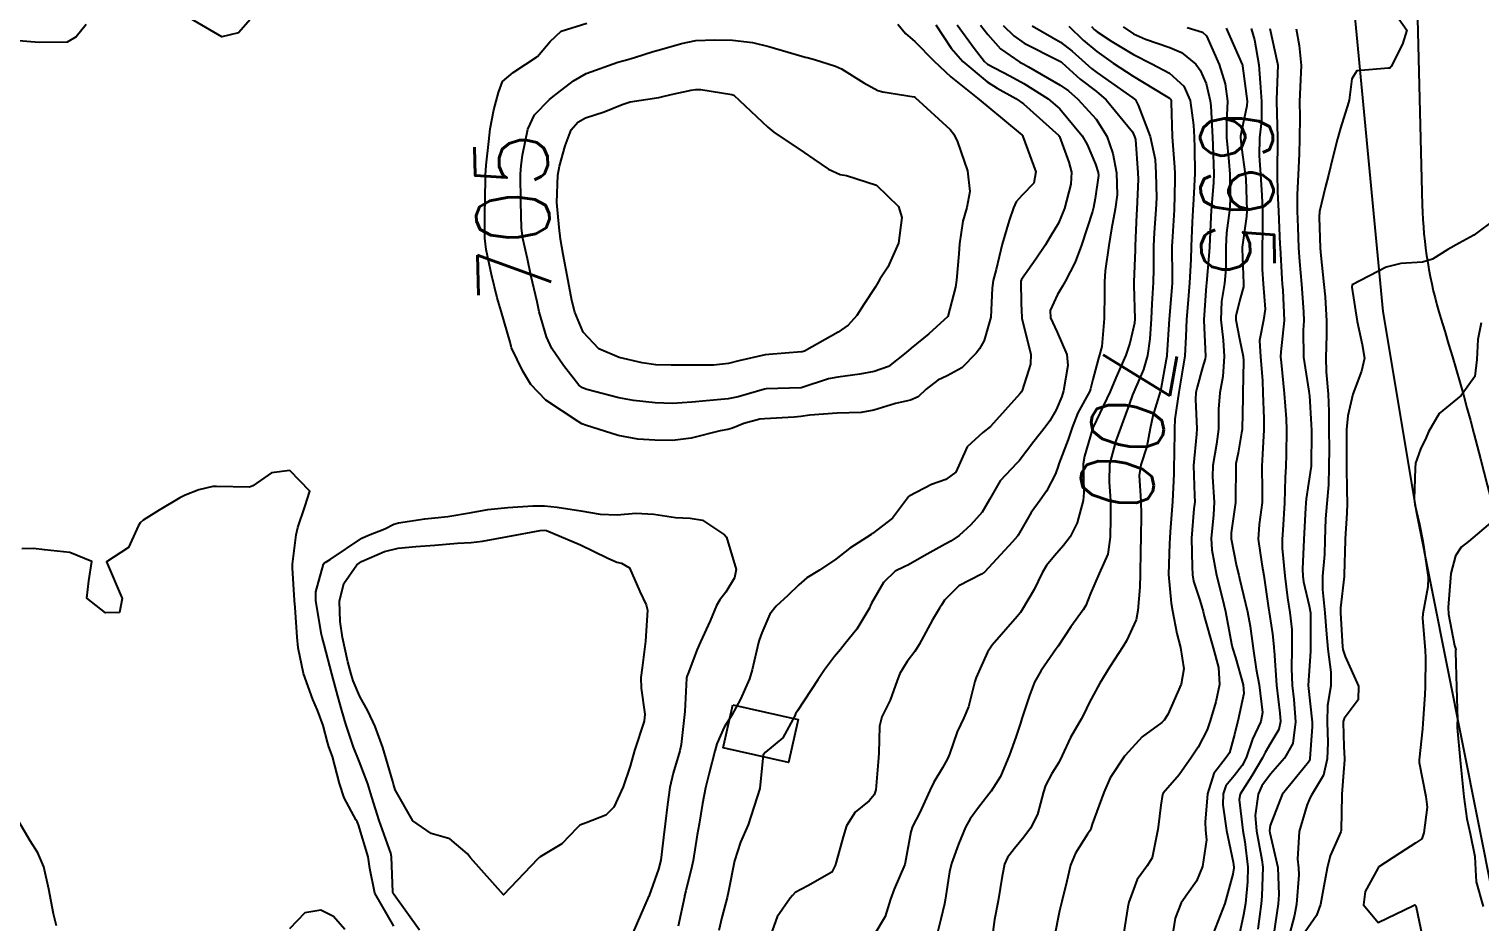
# Model space of a CAD drawing. Header units: metres. Extents: x 298520 to 308411, y 7433745 to 7450750.
# Drawn here: x 301069.7 to 301149.2, y 7443010.6 to 7443059.5 of the extents above; entities that cross this region are included whole.
import ezdxf
from ezdxf.enums import TextEntityAlignment as Align

# ---------------------------------------------------------------- set-up
doc = ezdxf.new("R2010")
doc.units = ezdxf.units.M
doc.header["$LTSCALE"] = 10
doc.linetypes.add('DASHED', pattern=[0.75, 0.5, -0.25])
for name, color, linetype in [('Cotas', 45, 'Continuous'), ('Curvas de Nivel 1m', 11, 'Continuous'), ('Curvas de Nivel 5m', 15, 'Continuous'), ('Edificações', 30, 'Continuous'), ('Vias Primárias', 230, 'Continuous'), ('Vias Secundárias', 230, 'DASHED')]:
    doc.layers.add(name, color=color, linetype=linetype)
doc.styles.add('Style-STANDARD', font='STANDARD.shx')

msp = doc.modelspace()

# ---------------------------------------------------------------- linework, layer by layer
at = {"layer": 'Curvas de Nivel 1m', "flags": 128}
for points, elevation in [([(301144.293, 7443060.841), (301145.266, 7443059.47), (301145.019, 7443058.719), (301144.397, 7443057.479), (301144.328, 7443057.403), (301144.252, 7443057.387), (301142.511, 7443057.244), (301142.242, 7443056.805), (301142.09, 7443055.646), (301142.059, 7443055.512), (301141.622, 7443054.103), (301141.463, 7443053.517), (301141.195, 7443052.518), (301140.963, 7443051.522), (301140.798, 7443050.899), (301140.467, 7443049.527), (301140.45, 7443049.227), (301140.508, 7443047.526), (301140.536, 7443047.119), (301140.714, 7443045.524), (301140.782, 7443044.844), (301140.845, 7443043.522), (301140.851, 7443042.746), (301140.811, 7443041.523), (301140.832, 7443040.742), (301140.94, 7443039.521), (301140.973, 7443038.571), (301140.979, 7443037.52), (301140.991, 7443036.533), (301140.983, 7443035.52), (301140.953, 7443034.546), (301140.862, 7443033.521), (301140.803, 7443032.673), (301140.768, 7443031.522), (301140.735, 7443030.718), (301140.637, 7443029.523), (301140.635, 7443028.794), (301140.767, 7443027.521), (301140.839, 7443026.565), (301140.921, 7443025.52), (301141.098, 7443024.273), (301141.081, 7443023.518), (301140.904, 7443022.447), (301140.895, 7443021.519), (301140.921, 7443020.404), (301140.883, 7443019.519), (301140.68, 7443018.625), (301140.033, 7443017.527), (301139.935, 7443017.364), (301139.767, 7443016.957), (301139.345, 7443015.536), (301139.256, 7443014.011), (301139.311, 7443013.536), (301139.329, 7443013.145), (301139.211, 7443011.537), (301139.098, 7443010.94), (301138.732, 7443009.544)], 691), ([(301119.427, 7443059.778), (301120.26, 7443058.492), (301120.912, 7443057.763), (301122.242, 7443056.643), (301122.796, 7443056.299), (301123.817, 7443055.726), (301124.229, 7443055.43), (301126.17, 7443053.7), (301126.202, 7443053.654), (301126.727, 7443052.231), (301126.863, 7443051.69), (301126.827, 7443051.036), (301126.479, 7443049.695), (301126.145, 7443048.896), (301125.695, 7443048.146), (301125.429, 7443047.707), (301124.914, 7443046.923), (301124.114, 7443045.807), (301124.089, 7443045.72), (301124.095, 7443044.495), (301124.131, 7443043.72), (301124.138, 7443043.664), (301124.625, 7443041.714), (301124.611, 7443041.158), (301124.156, 7443039.719), (301124.113, 7443039.639), (301124.031, 7443039.533), (301122.417, 7443037.744), (301122.009, 7443037.406), (301121.139, 7443036.621), (301120.759, 7443035.762), (301120.519, 7443035.231), (301119.979, 7443034.833), (301119.192, 7443034.564), (301117.965, 7443033.921), (301117.901, 7443033.864), (301117.864, 7443033.801), (301117.051, 7443032.71), (301115.943, 7443031.863), (301115.917, 7443031.846), (301115.875, 7443031.821), (301114.7, 7443031.067), (301113.929, 7443030.461), (301113.043, 7443029.853), (301112.348, 7443029.432), (301111.911, 7443029.061), (301111.309, 7443028.468), (301110.673, 7443027.882), (301110.323, 7443027.451), (301109.878, 7443026.418), (301109.736, 7443026.029), (301109.692, 7443025.892), (301109.352, 7443024.393), (301109.2, 7443023.9), (301108.714, 7443022.789), (301108.227, 7443021.914), (301107.816, 7443021.241), (301107.404, 7443020.327), (301107.292, 7443019.925), (301106.986, 7443018.727), (301106.786, 7443017.93), (301106.63, 7443017.066), (301106.436, 7443015.933), (301106.33, 7443015.349), (301106.105, 7443013.936), (301106.042, 7443013.615), (301105.706, 7443012.275), (301105.642, 7443012.002), (301105.628, 7443011.941), (301105.288, 7443010.343)], 704), ([(301120.599, 7443059.767), (301121.525, 7443058.493), (301122.087, 7443057.752), (301122.252, 7443057.615), (301123.484, 7443056.97), (301124.241, 7443056.555), (301125.59, 7443055.706), (301126.225, 7443055.162), (301127.445, 7443053.681), (301127.725, 7443053.204), (301128.187, 7443052.122), (301128.334, 7443051.668), (301128.346, 7443051.503), (301128.161, 7443050.238), (301128.078, 7443049.747), (301128.058, 7443049.671), (301128.009, 7443049.53), (301127.418, 7443047.687), (301127.065, 7443046.749), (301126.511, 7443045.696), (301126.369, 7443045.438), (301126.102, 7443044.989), (301125.692, 7443044.101), (301125.716, 7443043.704), (301126.075, 7443042.919), (301126.615, 7443041.694), (301126.657, 7443041.091), (301126.429, 7443039.696), (301126.338, 7443039.389), (301126.022, 7443038.648), (301125.676, 7443038.043), (301125.417, 7443037.706), (301124.794, 7443036.923), (301123.994, 7443035.855), (301123.871, 7443035.722), (301122.955, 7443034.758), (301122.374, 7443033.744), (301121.956, 7443033.037), (301121.349, 7443032.356), (301120.708, 7443031.762), (301120.254, 7443031.452), (301119.938, 7443031.289), (301118.785, 7443030.641), (301117.927, 7443030.162), (301117.68, 7443030.048), (301117.196, 7443029.807), (301116.546, 7443029.181), (301115.896, 7443028.056), (301115.827, 7443027.887), (301115.8, 7443027.821), (301115.085, 7443026.624), (301114.454, 7443025.834), (301114.189, 7443025.516), (301113.862, 7443025.117), (301113.31, 7443024.389), (301112.959, 7443023.853), (301111.826, 7443022.15), (301111.723, 7443021.972), (301111.681, 7443021.871), (301111.023, 7443020.666), (301110.075, 7443019.887), (301109.95, 7443019.739), (301109.773, 7443017.89), (301109.128, 7443015.899), (301108.702, 7443014.942), (301108.37, 7443013.91), (301108.045, 7443012.254), (301107.969, 7443011.916), (301107.692, 7443010.811), (301107.514, 7443010.092)], 703), ([(301121.873, 7443059.754), (301122.268, 7443059.236), (301122.977, 7443058.456), (301124.032, 7443057.723), (301124.177, 7443057.646), (301124.252, 7443057.605), (301124.505, 7443057.463), (301126.241, 7443056.461), (301126.691, 7443056.146), (301127.22, 7443055.685), (301128.217, 7443054.601), (301128.805, 7443053.664), (301129.136, 7443052.718), (301129.341, 7443051.658), (301129.375, 7443050.447), (301129.264, 7443049.659), (301129.063, 7443048.588), (301128.921, 7443047.668), (301128.719, 7443046.271), (301128.672, 7443045.672), (301128.679, 7443045.096), (301128.651, 7443043.671), (301128.527, 7443042.132), (301128.409, 7443041.675), (301128.323, 7443041.412), (301128.042, 7443040.317), (301127.913, 7443039.803), (301127.861, 7443039.682), (301127.219, 7443038.49), (301126.905, 7443037.691), (301126.677, 7443037.022), (301126.173, 7443035.698), (301126.129, 7443035.561), (301125.985, 7443035.141), (301125.484, 7443034.191), (301125.143, 7443033.708), (301124.652, 7443033.017), (301123.943, 7443031.775), (301123.907, 7443031.721), (301123.63, 7443031.415), (301122.083, 7443029.748), (301121.921, 7443029.638), (301120.677, 7443028.997), (301119.9, 7443028.214), (301119.728, 7443027.94), (301119.626, 7443027.774), (301119.248, 7443027.141), (301118.506, 7443025.791), (301118.265, 7443025.396), (301117.859, 7443024.845), (301117.456, 7443024.197), (301117.31, 7443023.805), (301116.919, 7443022.723), (301116.454, 7443021.814), (301116.326, 7443021.307), (301116.291, 7443019.815), (301116.259, 7443019.353), (301116.129, 7443017.816), (301116.048, 7443017.54), (301115.767, 7443017.215), (301114.998, 7443016.59), (301114.531, 7443015.832), (301114.341, 7443015.237), (301113.96, 7443013.838), (301113.902, 7443013.657), (301113.718, 7443013.302), (301112.402, 7443012.552), (301111.706, 7443012.189), (301111.554, 7443012.022), (301111.436, 7443011.873), (301110.721, 7443010.851), (301110.365, 7443009.883)], 702), ([(301123.121, 7443059.737), (301123.699, 7443059.16), (301124.263, 7443058.766), (301126.121, 7443057.835), (301126.254, 7443057.765), (301126.29, 7443057.736), (301126.333, 7443057.699), (301127.348, 7443056.787), (301128.237, 7443056.119), (301128.77, 7443055.665), (301130.207, 7443053.894), (301130.326, 7443053.649), (301130.366, 7443053.483), (301130.509, 7443051.647), (301130.517, 7443051.307), (301130.442, 7443049.647), (301130.426, 7443049.371), (301130.361, 7443047.648), (301130.352, 7443047.427), (301130.278, 7443045.648), (301130.277, 7443045.481), (301130.333, 7443043.648), (301130.315, 7443043.413), (301130.07, 7443042.314), (301129.841, 7443041.653), (301129.295, 7443040.41), (301128.98, 7443039.666), (301128.045, 7443037.711), (301128.027, 7443037.68), (301128.012, 7443037.621), (301127.571, 7443036.11), (301127.506, 7443035.685), (301127.535, 7443034.119), (301127.503, 7443033.685), (301127.181, 7443032.458), (301126.795, 7443031.691), (301126.422, 7443031.209), (301125.927, 7443030.644), (301125.502, 7443030.122), (301125.253, 7443029.707), (301124.81, 7443028.805), (301124.18, 7443027.717), (301124.064, 7443027.546), (301123.889, 7443027.322), (301122.508, 7443025.74), (301122.253, 7443025.358), (301121.854, 7443024.468), (301121.632, 7443023.966), (301121.559, 7443023.753), (301121.212, 7443022.373), (301120.963, 7443021.759), (301120.591, 7443020.987), (301120.167, 7443019.766), (301120.063, 7443019.504), (301119.792, 7443019.012), (301119.32, 7443018.236), (301119.088, 7443017.78), (301118.545, 7443016.572), (301118.145, 7443015.794), (301118.043, 7443015.501), (301117.743, 7443013.8), (301117.722, 7443013.723), (301117.144, 7443012.37), (301116.932, 7443011.808), (301116.635, 7443010.869), (301116.026, 7443009.817)], 701), ([(301126.721, 7443059.693), (301127.512, 7443058.928), (301128.259, 7443058.3), (301129.156, 7443057.661), (301130.246, 7443056.955), (301131.957, 7443055.911), (301132.234, 7443055.751), (301132.299, 7443055.695), (301132.329, 7443055.629), (301132.338, 7443055.522), (301132.38, 7443053.627), (301132.521, 7443051.96), (301132.534, 7443051.625), (301132.525, 7443051.277), (301132.49, 7443049.625), (301132.38, 7443047.871), (301132.371, 7443047.626), (301132.395, 7443045.905), (301132.388, 7443045.626), (301132.363, 7443045.372), (301132.216, 7443043.628), (301132.094, 7443041.66), (301132.091, 7443041.63), (301132.089, 7443041.604), (301132.06, 7443041.423), (301131.789, 7443039.88), (301131.729, 7443039.633), (301131.33, 7443038.327), (301131.179, 7443037.638), (301130.999, 7443036.644), (301130.666, 7443035.643), (301130.574, 7443035.054), (301130.669, 7443033.643), (301130.686, 7443032.913), (301130.675, 7443031.643), (301130.645, 7443030.93), (301130.626, 7443029.643), (301130.615, 7443028.934), (301130.507, 7443027.644), (301130.405, 7443027.128), (301129.876, 7443025.979), (301129.676, 7443025.653), (301128.968, 7443024.551), (301128.421, 7443023.671), (301127.832, 7443022.579), (301127.542, 7443021.967), (301127.391, 7443021.684), (301126.811, 7443020.692), (301126.354, 7443019.694), (301126.174, 7443019.32), (301125.788, 7443018.708), (301125.436, 7443018.046), (301125.33, 7443017.704), (301125.001, 7443016.467), (301124.622, 7443015.711), (301124.252, 7443015.208), (301123.736, 7443014.593), (301123.358, 7443014.096), (301123.197, 7443013.728), (301123.065, 7443013.078), (301122.842, 7443011.733), (301122.649, 7443010.692), (301122.512, 7443009.738)], 699), ([(301127.963, 7443059.675), (301128.116, 7443059.517), (301128.27, 7443059.394), (301129.068, 7443058.858), (301130.258, 7443058.151), (301131.277, 7443057.64), (301132.248, 7443057.12), (301133.034, 7443056.411), (301133.382, 7443055.613), (301133.548, 7443054.275), (301133.588, 7443053.609), (301133.618, 7443053.03), (301133.63, 7443051.608), (301133.555, 7443050.216), (301133.524, 7443049.609), (301133.49, 7443048.954), (301133.434, 7443047.61), (301133.408, 7443046.893), (301133.328, 7443045.612), (301133.24, 7443044.469), (301133.171, 7443043.614), (301133.138, 7443042.679), (301133.081, 7443041.615), (301132.943, 7443040.723), (301132.743, 7443039.619), (301132.531, 7443038.135), (301132.506, 7443037.623), (301132.498, 7443036.123), (301132.479, 7443035.623), (301132.471, 7443035.138), (301132.408, 7443033.623), (301132.278, 7443031.957), (301132.262, 7443031.625), (301132.246, 7443031.317), (301132.191, 7443029.626), (301132.326, 7443028.052), (301132.397, 7443027.622), (301132.64, 7443026.379), (301132.844, 7443025.615), (301133.025, 7443024.443), (301132.873, 7443023.615), (301132.142, 7443021.941), (301131.954, 7443021.628), (301131.822, 7443021.504), (301130.739, 7443020.716), (301129.803, 7443019.7), (301129.765, 7443019.651), (301128.985, 7443018.462), (301128.637, 7443017.667), (301128.003, 7443015.924), (301127.922, 7443015.677), (301127.869, 7443015.561), (301127.749, 7443015.389), (301127.079, 7443014.34), (301126.809, 7443013.689), (301126.601, 7443012.804), (301126.332, 7443011.694), (301126.211, 7443011.181), (301125.906, 7443009.698)], 698), ([(301129.704, 7443059.656), (301130.269, 7443059.284), (301130.926, 7443058.984), (301132.262, 7443058.531), (301132.89, 7443058.251), (301133.678, 7443057.609), (301133.925, 7443057.28), (301134.242, 7443056.554), (301134.478, 7443055.598), (301134.506, 7443055.32), (301134.595, 7443053.596), (301134.619, 7443053.176), (301134.668, 7443051.595), (301134.66, 7443051.111), (301134.531, 7443049.596), (301134.504, 7443049.242), (301134.425, 7443047.597), (301134.415, 7443047.312), (301134.265, 7443045.598), (301134.252, 7443045.457), (301134.131, 7443043.6), (301134.131, 7443043.551), (301134.213, 7443041.598), (301134.201, 7443041.459), (301134.053, 7443040.971), (301133.749, 7443039.892), (301133.69, 7443039.605), (301133.662, 7443039.238), (301133.734, 7443037.604), (301133.721, 7443037.315), (301133.564, 7443035.606), (301133.616, 7443033.958), (301133.624, 7443033.605), (301133.58, 7443033.227), (301133.443, 7443031.607), (301133.486, 7443030.04), (301133.505, 7443029.606), (301133.558, 7443029.254), (301133.899, 7443028.223), (301134.084, 7443027.598), (301134.146, 7443027.342), (301134.626, 7443025.592), (301134.922, 7443024.525), (301134.991, 7443023.589), (301134.778, 7443022.646), (301134.466, 7443021.594), (301134.301, 7443021.109), (301133.808, 7443020.157), (301133.453, 7443019.605), (301132.776, 7443018.633), (301131.892, 7443017.629), (301131.851, 7443017.55), (301131.766, 7443016.977), (301131.622, 7443015.763), (301131.602, 7443015.632), (301131.282, 7443014.082), (301131.02, 7443013.637), (301130.463, 7443012.895), (301130, 7443011.647), (301129.953, 7443011.395), (301129.683, 7443009.65)], 697), ([(301133.211, 7443059.616), (301134.041, 7443059.374), (301134.269, 7443059.161), (301134.973, 7443057.593), (301135.297, 7443056.535), (301135.417, 7443055.588), (301135.364, 7443054.441), (301135.37, 7443053.588), (301135.497, 7443052.28), (301135.541, 7443051.586), (301135.568, 7443050.18), (301135.528, 7443049.586), (301135.371, 7443048.357), (301135.329, 7443047.588), (301135.322, 7443046.387), (301135.249, 7443045.589), (301135.095, 7443044.593), (301135.063, 7443043.59), (301135.181, 7443042.48), (301135.244, 7443041.588), (301135.161, 7443040.474), (301134.998, 7443039.59), (301134.926, 7443038.689), (301134.92, 7443037.591), (301134.824, 7443036.773), (301134.608, 7443035.594), (301134.595, 7443034.983), (301134.696, 7443033.593), (301134.653, 7443032.896), (301134.521, 7443031.594), (301134.56, 7443030.968), (301134.826, 7443029.591), (301135.134, 7443028.354), (301135.319, 7443027.586), (301135.644, 7443025.813), (301135.703, 7443025.582), (301135.865, 7443025.075), (301136.285, 7443023.576), (301136.321, 7443023.092), (301135.985, 7443021.578), (301135.949, 7443021.451), (301135.812, 7443020.856), (301135.532, 7443019.847), (301135.35, 7443019.584), (301134.664, 7443018.717), (301134.33, 7443017.602), (301134.191, 7443016.037), (301134.218, 7443015.603), (301134.269, 7443015.078), (301134.054, 7443013.605), (301133.715, 7443012.8), (301133.22, 7443012.103), (301132.881, 7443011.618), (301132.549, 7443010.767), (301132.369, 7443009.623)], 696), ([(301136.727, 7443059.575), (301136.897, 7443058.943), (301137.135, 7443057.571), (301137.219, 7443056.59), (301137.282, 7443055.569), (301137.278, 7443054.509), (301137.176, 7443053.57), (301137.158, 7443052.606), (301137.24, 7443051.569), (301137.31, 7443050.425), (301137.34, 7443049.568), (301137.345, 7443048.364), (301137.315, 7443047.568), (301137.319, 7443046.37), (301137.384, 7443045.567), (301137.485, 7443044.174), (301137.399, 7443043.567), (301137.182, 7443042.459), (301137.232, 7443041.568), (301137.34, 7443040.27), (301137.362, 7443039.567), (301137.405, 7443038.18), (301137.407, 7443037.566), (301137.34, 7443036.226), (301137.308, 7443035.567), (301137.33, 7443034.209), (301137.314, 7443033.566), (301137.151, 7443032.368), (301137.101, 7443031.568), (301137.301, 7443030.188), (301137.418, 7443029.565), (301137.676, 7443027.781), (301137.705, 7443027.562), (301137.881, 7443026.36), (301137.968, 7443025.653), (301137.97, 7443025.559), (301137.973, 7443025.457), (301138.109, 7443023.556), (301138.285, 7443022.011), (301138.321, 7443021.553), (301138.241, 7443021.129), (301137.805, 7443020.393), (301137.493, 7443019.867), (301137.34, 7443019.565), (301136.764, 7443018.589), (301136.125, 7443017.576), (301136.063, 7443017.284), (301136.268, 7443015.575), (301136.363, 7443014.954), (301136.53, 7443013.572), (301136.523, 7443012.764), (301136.407, 7443011.573), (301136.307, 7443010.964), (301136.014, 7443009.577)], 694), ([(301137.735, 7443059.565), (301138.164, 7443057.65), (301138.173, 7443057.561), (301138.114, 7443055.672), (301138.112, 7443055.561), (301138.157, 7443053.607), (301138.157, 7443053.56), (301138.138, 7443051.606), (301138.137, 7443051.56), (301138.169, 7443050.616), (301138.212, 7443049.559), (301138.298, 7443047.721), (301138.308, 7443047.557), (301138.395, 7443045.835), (301138.412, 7443045.556), (301138.45, 7443045.213), (301138.527, 7443043.553), (301138.342, 7443041.833), (301138.33, 7443041.556), (301138.363, 7443041.251), (301138.527, 7443039.553), (301138.638, 7443038.17), (301138.661, 7443037.55), (301138.648, 7443036.199), (301138.613, 7443035.551), (301138.584, 7443034.951), (301138.554, 7443033.551), (301138.457, 7443032.062), (301138.422, 7443031.553), (301138.425, 7443031.063), (301138.56, 7443029.55), (301138.704, 7443028.351), (301138.837, 7443027.546), (301138.95, 7443026.61), (301138.957, 7443025.544), (301138.936, 7443024.464), (301138.975, 7443023.543), (301139.063, 7443022.769), (301139.151, 7443021.54), (301138.997, 7443020.35), (301138.547, 7443019.549), (301137.784, 7443018.664), (301137.313, 7443018.029), (301137.095, 7443017.567), (301136.932, 7443016.398), (301137.009, 7443015.567), (301137.311, 7443013.982), (301137.353, 7443013.564), (301137.299, 7443011.972), (301137.267, 7443011.564), (301137.081, 7443010.174)], 693), ([(301139.189, 7443059.546), (301139.357, 7443058.637), (301139.456, 7443057.542), (301139.415, 7443056.363), (301139.379, 7443055.543), (301139.381, 7443054.709), (301139.372, 7443053.542), (301139.356, 7443052.704), (301139.299, 7443051.543), (301139.242, 7443050.469), (301139.243, 7443049.544), (301139.282, 7443048.68), (301139.323, 7443047.542), (301139.374, 7443046.79), (301139.482, 7443045.539), (301139.591, 7443044.037), (301139.6, 7443043.537), (301139.571, 7443043.031), (301139.593, 7443041.537), (301139.888, 7443039.679), (301139.906, 7443039.532), (301139.919, 7443039.419), (301140.016, 7443037.848), (301140.032, 7443037.53), (301140.032, 7443037.51), (301140.003, 7443035.53), (301139.992, 7443035.449), (301139.73, 7443033.77), (301139.709, 7443033.534), (301139.701, 7443033.274), (301139.617, 7443031.535), (301139.535, 7443029.92), (301139.547, 7443029.535), (301139.597, 7443029.222), (301139.897, 7443027.903), (301139.972, 7443027.529), (301139.977, 7443027.445), (301139.977, 7443025.529), (301139.975, 7443025.425), (301139.843, 7443023.53), (301140.065, 7443021.528), (301140.07, 7443021.277), (301139.944, 7443019.528), (301139.914, 7443019.407), (301139.79, 7443019.232), (301138.421, 7443017.55), (301137.756, 7443015.851), (301137.722, 7443015.591), (301137.726, 7443015.56), (301137.751, 7443015.448), (301138.174, 7443013.553), (301138.236, 7443012.08), (301138.192, 7443011.553), (301137.953, 7443009.824)], 692), ([(301149.342, 7443043.421), (301149.154, 7443042.504), (301149.104, 7443041.424), (301148.987, 7443040.488), (301148.245, 7443039.437), (301148.031, 7443039.284), (301147.024, 7443038.449), (301146.453, 7443037.456), (301146.325, 7443037.142), (301146.003, 7443036.493), (301145.737, 7443035.721), (301145.712, 7443035.463), (301145.667, 7443033.764), (301145.693, 7443033.463), (301145.952, 7443032.378), (301146.134, 7443031.458), (301146.17, 7443031.227), (301146.421, 7443029.455), (301146.412, 7443028.951), (301146.135, 7443027.458), (301146.123, 7443027.225), (301146.263, 7443025.456), (301146.275, 7443025.048), (301146.266, 7443023.456), (301146.249, 7443023.045), (301146.134, 7443021.457), (301146.112, 7443021.163), (301145.934, 7443019.459), (301145.939, 7443019.311), (301146.303, 7443017.455), (301146.366, 7443016.855), (301146.182, 7443015.456), (301146.086, 7443015.118), (301145.745, 7443014.902), (301144.875, 7443014.333), (301143.724, 7443013.586), (301143.68, 7443013.534), (301143.659, 7443013.491), (301142.977, 7443012.23), (301142.888, 7443011.498), (301143.693, 7443010.542), (301145.62, 7443011.461), (301145.703, 7443011.513), (301145.756, 7443011.459), (301145.778, 7443011.383), (301146.174, 7443009.455)], 689), ([(301089.685, 7443010.338), (301088.65, 7443012.141), (301088.378, 7443013.489), (301088.294, 7443014.144), (301087.75, 7443015.901), (301087.674, 7443016.073), (301087.619, 7443016.152), (301086.968, 7443017.365), (301086.709, 7443018.166), (301086.321, 7443019.647), (301086.13, 7443020.175), (301086.053, 7443020.424), (301085.814, 7443021.333), (301085.5, 7443022.183), (301085.241, 7443022.773), (301084.737, 7443024.191), (301084.454, 7443025.604), (301084.383, 7443026.195), (301084.276, 7443027.809), (301084.25, 7443028.196), (301084.135, 7443029.983), (301084.131, 7443030.198), (301084.344, 7443031.791), (301084.431, 7443032.195), (301084.811, 7443033.335), (301085.082, 7443034.189), (301083.98, 7443035.319), (301082.99, 7443035.197), (301081.967, 7443034.485), (301081.775, 7443034.414), (301079.966, 7443034.457), (301079.771, 7443034.447), (301078.995, 7443034.26), (301078.252, 7443033.975), (301077.958, 7443033.821), (301076.819, 7443033.154), (301075.946, 7443032.595), (301075.781, 7443032.465), (301075.692, 7443032.303), (301075.142, 7443031.097), (301073.923, 7443030.32), (301074.799, 7443028.311), (301074.651, 7443027.546), (301073.885, 7443027.513), (301072.845, 7443028.33), (301072.962, 7443029.274), (301073.135, 7443030.328), (301071.928, 7443030.831), (301070.538, 7443030.97), (301069.93, 7443031.056), (301069.28, 7443031.026)], 704), ([(301149.954, 7443032.541), (301148.633, 7443031.43), (301148.246, 7443031.128), (301147.931, 7443030.652), (301147.672, 7443029.687), (301147.648, 7443029.443), (301147.527, 7443027.813), (301147.535, 7443027.444), (301147.876, 7443025.737), (301147.941, 7443025.506), (301147.934, 7443025.439), (301147.929, 7443025.382), (301147.981, 7443023.438), (301148.033, 7443021.645), (301148.023, 7443021.437), (301148.022, 7443021.235), (301148.175, 7443019.434), (301148.327, 7443017.981), (301148.381, 7443017.431), (301148.555, 7443016.223), (301148.737, 7443015.425), (301148.993, 7443014.162), (301149.033, 7443013.42), (301149.059, 7443012.762), (301149.438, 7443011.414)], 688), ([(301071.183, 7443010.355), (301071.026, 7443011.02), (301070.775, 7443012.359), (301070.495, 7443013.588), (301070.172, 7443014.366), (301069.739, 7443015.013), (301068.932, 7443016.378)], 703), ([(301086.997, 7443010.16), (301086.378, 7443010.858), (301085.693, 7443011.214), (301084.815, 7443011.066), (301083.974, 7443010.197)], 703)]:
    msp.add_lwpolyline(points, dxfattribs=dict(at, elevation=elevation))
for points, elevation in [([(301112.254, 7443058.002), (301112.361, 7443057.976), (301112.769, 7443057.862), (301113.915, 7443057.511), (301114.248, 7443057.353), (301115.473, 7443056.595), (301116.236, 7443056.17), (301116.507, 7443056.088), (301118.233, 7443055.816), (301118.287, 7443055.789), (301120.207, 7443054.039), (301120.408, 7443053.768), (301120.609, 7443053.356), (301121.159, 7443051.76), (301121.289, 7443050.636), (301121.127, 7443049.76), (301120.902, 7443049.006), (301120.726, 7443047.764), (301120.682, 7443047.209), (301120.55, 7443045.766), (301120.494, 7443045.379), (301120.083, 7443043.77), (301119.037, 7443042.816), (301118.065, 7443042.037), (301117.791, 7443041.794), (301116.822, 7443041.038), (301116.047, 7443040.75), (301115.258, 7443040.615), (301114.042, 7443040.453), (301113.538, 7443040.35), (301112.033, 7443039.87), (301110.109, 7443039.812), (301110.032, 7443039.797), (301108.579, 7443039.36), (301108.033, 7443039.259), (301106.819, 7443039.14), (301106.03, 7443039.07), (301104.97, 7443039.01), (301104.029, 7443039.034), (301102.845, 7443039.164), (301102.033, 7443039.311), (301100.274, 7443039.773), (301100.041, 7443039.862), (301099.833, 7443040.012), (301098.996, 7443041.078), (301098.367, 7443042.027), (301098.069, 7443042.664), (301097.755, 7443043.71), (301097.672, 7443044.036), (301097.55, 7443044.579), (301097.216, 7443046.043), (301097.016, 7443046.94), (301096.776, 7443048.05), (301096.703, 7443048.616), (301096.653, 7443050.052), (301096.648, 7443051.58), (301096.678, 7443052.053), (301096.758, 7443052.621), (301097.039, 7443054.047), (301097.415, 7443054.842), (301098.228, 7443055.671), (301098.424, 7443055.834), (301098.675, 7443056.026), (301099.552, 7443056.704), (301100.244, 7443057.1), (301101.986, 7443057.719), (301102.251, 7443057.795), (301102.396, 7443057.834), (301102.898, 7443057.974), (301103.918, 7443058.302), (301104.257, 7443058.4), (301105.465, 7443058.744), (301106.263, 7443058.912), (301107.293, 7443058.955), (301108.263, 7443058.929), (301109.359, 7443058.802), (301110.26, 7443058.58), (301112.08, 7443058.047)], 706), ([(301106.236, 7443056.218), (301106.526, 7443056.226), (301108.233, 7443055.957), (301108.347, 7443055.909), (301110.207, 7443054.154), (301110.529, 7443053.887), (301112.192, 7443052.764), (301112.723, 7443052.397), (301113.53, 7443051.85), (301114.179, 7443051.57), (301114.516, 7443051.499), (301116.17, 7443050.985), (301117.366, 7443049.802), (301117.56, 7443049.212), (301117.383, 7443047.801), (301116.783, 7443046.474), (301116.36, 7443045.816), (301116.265, 7443045.663), (301116.107, 7443045.402), (301115.481, 7443044.437), (301115.082, 7443043.83), (301114.612, 7443043.301), (301114.074, 7443042.912), (301112.21, 7443041.868), (301112.093, 7443041.839), (301112.062, 7443041.834), (301110.256, 7443041.692), (301110.06, 7443041.668), (301108.613, 7443041.346), (301108.056, 7443041.203), (301107.232, 7443041.099), (301106.055, 7443041.113), (301104.91, 7443041.096), (301104.055, 7443041.119), (301103.316, 7443041.232), (301102.058, 7443041.531), (301100.943, 7443042.001), (301100.072, 7443042.922), (301099.622, 7443044.015), (301099.461, 7443044.648), (301099.204, 7443046.019), (301098.973, 7443047.173), (301098.841, 7443048.023), (301098.768, 7443048.653), (301098.632, 7443050.025), (301098.681, 7443051.519), (301098.788, 7443052.024), (301099.089, 7443053.126), (301099.424, 7443054.018), (301099.786, 7443054.437), (301100.213, 7443054.666), (301101.223, 7443054.995), (301102.224, 7443055.409), (301102.657, 7443055.545), (301104.23, 7443055.786), (301104.373, 7443055.817), (301104.902, 7443055.953), (301105.997, 7443056.18)], 707), ([(301097.943, 7443032.051), (301098.072, 7443032.029), (301099.935, 7443031.251), (301101.389, 7443030.535), (301101.926, 7443030.308), (301102.175, 7443030.236), (301102.622, 7443029.98), (301103.189, 7443028.686), (301103.539, 7443027.965), (301103.6, 7443027.674), (301103.489, 7443025.966), (301103.319, 7443024.5), (301103.248, 7443023.969), (301103.264, 7443023.395), (301103.468, 7443021.965), (301103.423, 7443021.57), (301102.9, 7443019.974), (301102.648, 7443019.119), (301102.266, 7443017.983), (301101.762, 7443016.862), (301101.325, 7443016.426), (301100.244, 7443016.005), (301099.888, 7443015.871), (301099.749, 7443015.73), (301098.908, 7443014.845), (301097.724, 7443014.132), (301097.66, 7443014.095), (301097.595, 7443014.032), (301095.703, 7443012.06), (301093.89, 7443014.078), (301093.726, 7443014.307), (301092.772, 7443015.123), (301091.746, 7443015.426), (301090.73, 7443016.12), (301089.77, 7443017.82), (301089.676, 7443018.131), (301089.645, 7443018.262), (301089.086, 7443020.137), (301088.662, 7443021.294), (301088.27, 7443022.146), (301087.831, 7443022.929), (301087.466, 7443023.783), (301087.353, 7443024.157), (301087.177, 7443024.836), (301086.88, 7443026.165), (301086.757, 7443027.042), (301086.704, 7443028.168), (301086.942, 7443029.129), (301087.66, 7443030.154), (301087.925, 7443030.343), (301089.182, 7443030.886), (301089.932, 7443031.074), (301090.899, 7443031.155), (301091.934, 7443031.225), (301093.177, 7443031.333), (301093.936, 7443031.376), (301094.564, 7443031.447), (301095.939, 7443031.705), (301097.713, 7443032.033)], 706)]:
    msp.add_lwpolyline(points, close=True, dxfattribs=dict(at, elevation=elevation))
at = {"layer": 'Curvas de Nivel 5m', "flags": 128}
for points, elevation in [([(301081.952, 7443060.225), (301081.169, 7443059.337), (301080.266, 7443059.117), (301078.283, 7443060.27)], 705), ([(301072.816, 7443059.793), (301072.264, 7443059.108), (301071.779, 7443058.829), (301070.259, 7443058.808), (301069.79, 7443058.845), (301068.262, 7443058.967)], 705), ([(301117.34, 7443059.804), (301117.761, 7443059.291), (301118.264, 7443058.866), (301119.329, 7443057.779), (301120.244, 7443056.919), (301121.712, 7443055.755), (301122.227, 7443055.324), (301124.15, 7443053.721), (301124.179, 7443053.696), (301124.202, 7443053.651), (301124.905, 7443051.713), (301124.799, 7443051.089), (301124.163, 7443050.42), (301123.821, 7443050.062), (301123.679, 7443049.727), (301123.449, 7443049.034), (301123.065, 7443047.736), (301122.738, 7443046.36), (301122.567, 7443045.743), (301122.516, 7443045.334), (301122.433, 7443043.745), (301122.07, 7443042.457), (301121.817, 7443042.001), (301121.632, 7443041.754), (301120.848, 7443040.965), (301120.044, 7443040.525), (301119.538, 7443040.277), (301118.895, 7443039.781), (301118.453, 7443039.361), (301118.027, 7443039.182), (301117.215, 7443038.993), (301116.021, 7443038.634), (301115.329, 7443038.517), (301114.019, 7443038.47), (301112.519, 7443038.364), (301112.017, 7443038.286), (301111.643, 7443038.247), (301110.016, 7443038.166), (301109.775, 7443038.134), (301108.889, 7443037.901), (301108.274, 7443037.644), (301108.01, 7443037.574), (301107.594, 7443037.502), (301106.005, 7443037.104), (301104.979, 7443036.974), (301104.003, 7443036.988), (301103.079, 7443037.05), (301102.005, 7443037.24), (301100.206, 7443037.813), (301100.012, 7443037.896), (301099.802, 7443038.012), (301098.03, 7443039.181), (301097.204, 7443040.043), (301096.771, 7443040.77), (301096.15, 7443042.059), (301096.131, 7443042.127), (301096.066, 7443042.364), (301095.572, 7443044.065), (301095.367, 7443044.794), (301095.048, 7443046.071), (301094.758, 7443047.443), (301094.683, 7443048.074), (301094.678, 7443049.552), (301094.694, 7443050.075), (301094.73, 7443051.519), (301094.76, 7443052.074), (301094.902, 7443053.366), (301094.984, 7443054.072), (301095.185, 7443055.103), (301095.441, 7443056.068), (301095.65, 7443056.654), (301096.244, 7443057.154), (301097.58, 7443058.04), (301098.261, 7443058.863), (301098.868, 7443059.423), (301100.271, 7443059.859)], 705), ([(301124.702, 7443059.716), (301126.264, 7443058.824), (301126.904, 7443058.335), (301127.617, 7443057.68), (301127.96, 7443057.385), (301128.248, 7443057.163), (301129.871, 7443056.02), (301130.234, 7443055.773), (301130.37, 7443055.649), (301130.514, 7443055.362), (301131.174, 7443053.64), (301131.445, 7443052.383), (301131.492, 7443051.637), (301131.518, 7443050.281), (301131.491, 7443049.637), (301131.395, 7443048.382), (301131.368, 7443047.638), (301131.369, 7443046.389), (301131.337, 7443045.638), (301131.263, 7443044.471), (301131.241, 7443043.638), (301131.17, 7443042.541), (301131.03, 7443041.64), (301130.818, 7443040.876), (301130.282, 7443039.648), (301130.209, 7443039.471), (301130.026, 7443038.956), (301129.556, 7443037.657), (301129.295, 7443036.95), (301128.955, 7443035.666), (301128.935, 7443034.709), (301129.008, 7443033.664), (301129.003, 7443032.714), (301128.992, 7443031.664), (301128.853, 7443030.742), (301128.39, 7443029.673), (301127.902, 7443028.576), (301127.648, 7443027.93), (301127.502, 7443027.684), (301126.823, 7443026.751), (301126.137, 7443025.697), (301126.031, 7443025.538), (301125.867, 7443025.311), (301125.194, 7443024.365), (301124.84, 7443023.71), (301124.561, 7443022.987), (301124.139, 7443021.717), (301124.06, 7443021.478), (301123.813, 7443020.706), (301123.472, 7443019.725), (301122.967, 7443018.551), (301122.461, 7443017.74), (301121.764, 7443016.849), (301121.299, 7443016.213), (301121.044, 7443015.757), (301120.662, 7443014.838), (301120.285, 7443013.764), (301120.177, 7443013.307), (301119.943, 7443011.768), (301119.902, 7443011.567), (301119.692, 7443010.718), (301119.452, 7443009.773)], 700), ([(301135.351, 7443059.589), (301136.233, 7443057.6), (301136.24, 7443057.58), (301136.252, 7443057.516), (301136.493, 7443055.577), (301136.486, 7443055.32), (301136.21, 7443054.028), (301136.129, 7443053.656), (301136.129, 7443053.581), (301136.198, 7443053.044), (301136.395, 7443051.578), (301136.418, 7443051.339), (301136.487, 7443049.577), (301136.472, 7443049.255), (301136.227, 7443047.579), (301136.219, 7443047.493), (301136.303, 7443045.578), (301136.292, 7443045.396), (301136.099, 7443044.685), (301135.882, 7443043.786), (301135.882, 7443043.582), (301136.073, 7443042.549), (301136.273, 7443041.578), (301136.297, 7443041.34), (301136.268, 7443039.578), (301136.266, 7443039.342), (301136.217, 7443037.578), (301136.197, 7443037.392), (301136, 7443036.305), (301135.886, 7443035.689), (301135.872, 7443035.581), (301135.866, 7443033.68), (301135.861, 7443033.581), (301135.623, 7443031.906), (301135.622, 7443031.583), (301135.921, 7443030.087), (301136.044, 7443029.579), (301136.086, 7443029.403), (301136.522, 7443027.574), (301136.663, 7443026.794), (301136.82, 7443025.571), (301136.987, 7443024.438), (301137.15, 7443023.567), (301137.344, 7443022.049), (301137.243, 7443021.566), (301136.784, 7443020.594), (301136.436, 7443019.574), (301136.223, 7443019.141), (301135.783, 7443018.589), (301135.331, 7443018.033), (301135.182, 7443017.589), (301135.17, 7443016.992), (301135.374, 7443015.586), (301135.727, 7443013.851), (301135.769, 7443013.58), (301135.769, 7443013.533), (301135.719, 7443013.196), (301135.281, 7443011.586), (301135.024, 7443010.918), (301134.503, 7443009.598)], 695), ([(301150.15, 7443049.14), (301148.94, 7443048.227), (301148.136, 7443047.791), (301147.501, 7443047.446), (301146.669, 7443046.913), (301146.126, 7443046.746), (301144.925, 7443046.672), (301144.123, 7443046.477), (301142.265, 7443045.508), (301142.232, 7443045.387), (301142.542, 7443043.503), (301142.802, 7443042.231), (301142.935, 7443041.497), (301142.779, 7443040.772), (301142.305, 7443039.506), (301142.021, 7443038.317), (301141.945, 7443037.579), (301141.945, 7443037.511), (301141.954, 7443035.55), (301141.954, 7443035.51), (301141.974, 7443034.266), (301141.991, 7443033.51), (301141.958, 7443032.988), (301141.868, 7443031.587), (301141.868, 7443031.511), (301141.826, 7443029.599), (301141.815, 7443029.511), (301141.616, 7443027.792), (301141.616, 7443027.513), (301141.729, 7443025.657), (301141.746, 7443025.511), (301141.867, 7443025.12), (301142.6, 7443023.502), (301142.589, 7443022.748), (301141.825, 7443021.718), (301141.765, 7443021.569), (301141.759, 7443021.511), (301141.803, 7443020.187), (301141.843, 7443019.509), (301141.84, 7443019.462), (301141.785, 7443018.76), (301141.7, 7443017.584), (301141.696, 7443017.511), (301141.66, 7443015.605), (301141.641, 7443015.511), (301141.053, 7443014.197), (301140.885, 7443013.518), (301140.702, 7443012.531), (301140.529, 7443011.522), (301140.304, 7443010.917), (301139.688, 7443010.032)], 690), ([(301091.102, 7443010.116), (301089.702, 7443012.053), (301089.653, 7443012.13), (301089.641, 7443012.194), (301089.571, 7443014.132), (301089.526, 7443014.341), (301088.882, 7443016.139), (301088.493, 7443017.415), (301088.272, 7443018.145), (301087.791, 7443019.378), (301087.476, 7443020.155), (301087.063, 7443021.409), (301086.846, 7443022.165), (301086.617, 7443022.954), (301086.294, 7443024.173), (301085.867, 7443025.789), (301085.759, 7443026.181), (301085.729, 7443026.327), (301085.409, 7443028.185), (301085.412, 7443028.673), (301085.842, 7443030.181), (301085.868, 7443030.236), (301085.924, 7443030.283), (301086.199, 7443030.449), (301087.938, 7443031.612), (301088.298, 7443031.788), (301089.204, 7443032.137), (301089.692, 7443032.386), (301089.946, 7443032.464), (301091.394, 7443032.67), (301091.949, 7443032.728), (301092.655, 7443032.805), (301093.952, 7443033.02), (301094.843, 7443033.182), (301095.955, 7443033.307), (301097.313, 7443033.396), (301097.957, 7443033.392), (301098.661, 7443033.318), (301099.954, 7443033.124), (301101.017, 7443032.935), (301101.952, 7443032.896), (301102.967, 7443032.989), (301103.953, 7443032.937), (301105.146, 7443032.753), (301105.951, 7443032.705), (301106.622, 7443032.603), (301107.667, 7443031.914), (301107.834, 7443031.803), (301107.94, 7443031.662), (301108.478, 7443029.904), (301108.388, 7443029.433), (301107.904, 7443028.661), (301107.579, 7443028.234), (301107.391, 7443027.918), (301107.042, 7443027.08), (301106.508, 7443025.93), (301106.322, 7443025.48), (301105.847, 7443024.244), (301105.759, 7443024.026), (301105.745, 7443023.941), (301105.652, 7443022.115), (301105.639, 7443021.942), (301105.457, 7443020.293), (301105.374, 7443019.944), (301105.008, 7443018.725), (301104.84, 7443017.949), (301104.706, 7443017.008), (301104.579, 7443015.952), (301104.491, 7443015.203), (301104.331, 7443013.954), (301104.216, 7443013.457), (301103.704, 7443012.026), (301103.672, 7443011.96), (301103.647, 7443011.905), (301102.794, 7443009.973)], 705)]:
    msp.add_lwpolyline(points, dxfattribs=dict(at, elevation=elevation))
at = {"layer": 'Edificações'}
msp.add_lwpolyline([(301108.288, 7443022.467), (301111.867, 7443021.669), (301111.342, 7443019.317), (301107.764, 7443020.114)], close=True, dxfattribs=at)
at = {"layer": 'Vias Primárias'}
msp.add_lwpolyline([(301157.604, 7442973.778), (301145.804, 7443032.986), (301143.962, 7443044.046), (301142.192, 7443062.695), (301145.773, 7443063.035), (301146.105, 7443049.887, 0.068581), (301147.124, 7443043.658, -0.033549), (301152.474, 7443021.018, 0.00134)], format="xyb", dxfattribs=at)
at = {"layer": 'Vias Secundárias'}
msp.add_lwpolyline([(301465.55, 7442973.319, 0), (301478.59, 7442967.28, -0.011668)], format="xyb", dxfattribs=at)

# ---------------------------------------------------------------- texts
at = {"layer": 'Cotas', "style": 'Style-STANDARD'}
for s, rotation, p in [('695', 270.69134, (301135.951, 7443050.573, 695)), ('705', 91.56871, (301096.22, 7443049.214, 705)), ('700', 259.79571, (301129.932, 7443037.775, 700))]:
    msp.add_text(s, height=4, rotation=rotation, dxfattribs=at).set_placement(p, align=Align.MIDDLE_CENTER)

doc.saveas('drawing.dxf')
